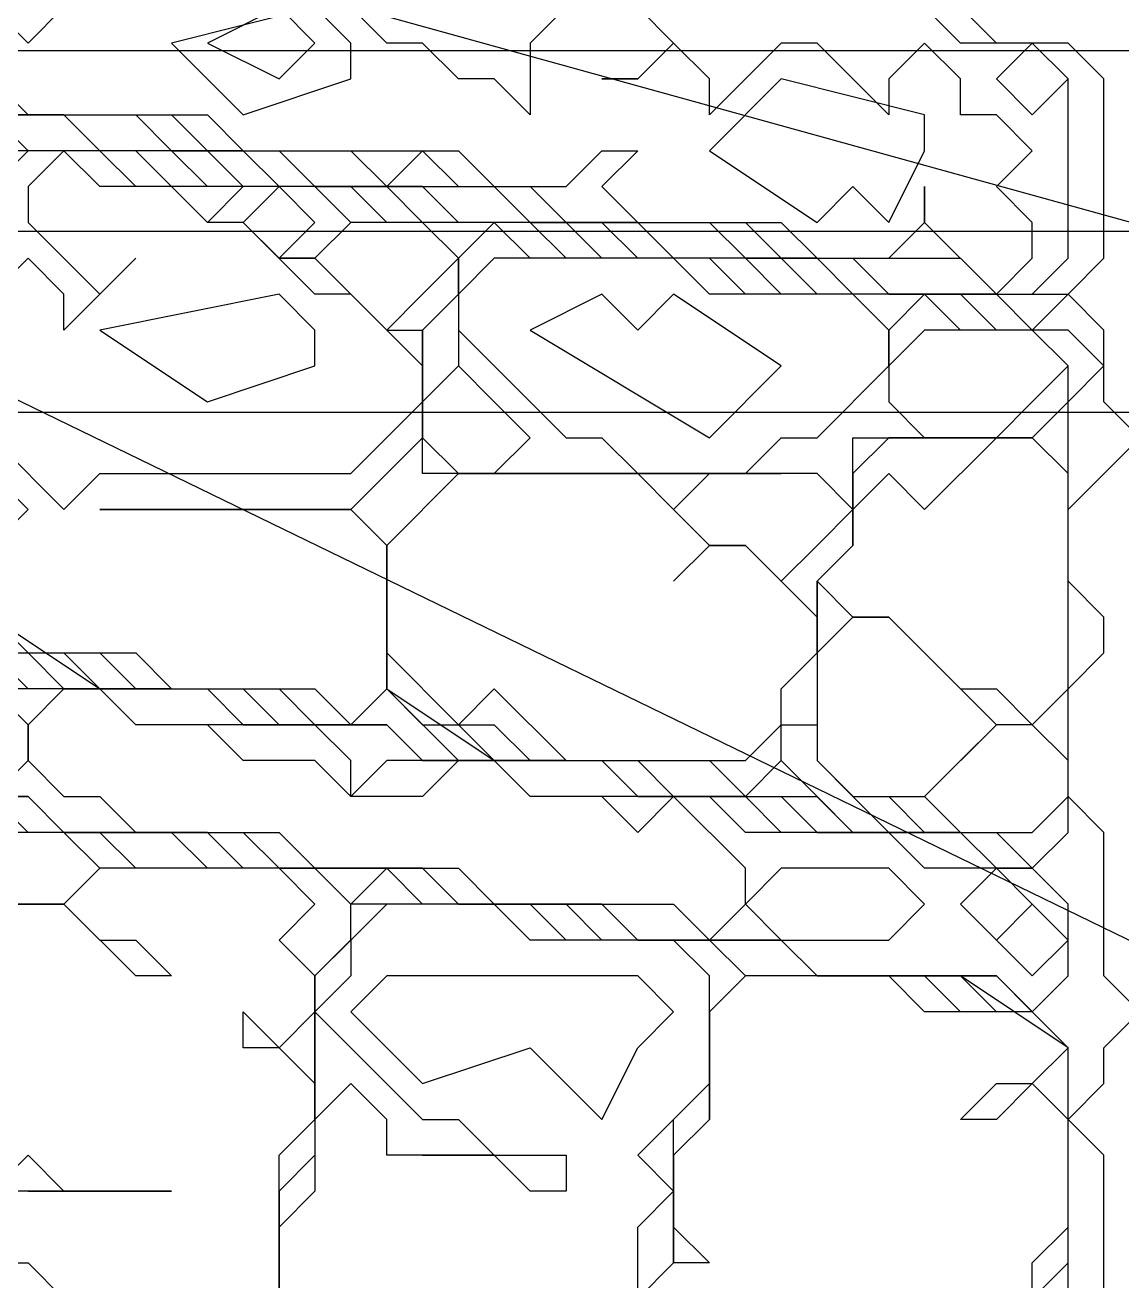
# Model space of a CAD drawing. Extents: x 46 to 224, y 52 to 151.
# Drawn here: x 145 to 163.21, y 117.59 to 138.42 of the extents above; entities that cross this region are included whole.
import ezdxf

# ---------------------------------------------------------------- set-up
doc = ezdxf.new("R2010")
doc.units = 0
doc.layers.add('OUTLINE', color=1, linetype='CONTINUOUS')

msp = doc.modelspace()

# ---------------------------------------------------------------- linework, layer by layer
for p, q in [((144.4579, 138.7183), (145.0532, 138.123)), ((145.0532, 138.123), (145.6484, 138.7183)), ((149.8151, 138.7183), (147.4341, 138.123)), ((149.8151, 138.7183), (147.4341, 138.123)), ((149.2198, 138.7183), (148.0294, 138.123)), ((149.8151, 138.123), (149.2198, 138.7183)), ((150.4103, 138.123), (149.8151, 138.7183)), ((150.4103, 138.123), (149.8151, 138.7183)), ((151.0056, 138.123), (150.4103, 138.7183)), ((151.0056, 138.123), (150.4103, 138.7183)), ((153.9818, 138.7183), (153.3865, 138.123)), ((153.9818, 138.7183), (153.3865, 138.123)), ((155.7675, 138.123), (155.1722, 138.7183)), ((155.7675, 138.123), (155.1722, 138.7183)), ((160.5294, 138.123), (159.9341, 138.7183)), ((161.1246, 138.123), (160.5294, 138.7183)), ((161.1246, 138.123), (160.5294, 138.7183)), ((147.4341, 138.123), (148.6246, 136.9326)), ((147.4341, 138.123), (148.6246, 136.9326)), ((148.0294, 138.123), (149.2198, 137.5278)), ((149.2198, 137.5278), (149.8151, 138.123)), ((150.4103, 137.5278), (150.4103, 138.123)), ((150.4103, 137.5278), (150.4103, 138.123)), ((151.6008, 138.123), (151.0056, 138.123)), ((151.6008, 138.123), (151.0056, 138.123)), ((152.196, 137.5278), (151.6008, 138.123)), ((152.196, 137.5278), (151.6008, 138.123)), ((153.3865, 138.123), (153.3865, 136.9326)), ((153.3865, 138.123), (153.3865, 136.9326)), ((155.7675, 138.123), (155.1722, 137.5278)), ((155.1722, 137.5278), (155.7675, 138.123)), ((155.7675, 138.123), (155.1722, 137.5278)), ((155.1722, 137.5278), (155.7675, 138.123)), ((156.3627, 137.5278), (155.7675, 138.123)), ((156.3627, 137.5278), (155.7675, 138.123)), ((157.5532, 138.123), (156.3627, 136.9326)), ((157.5532, 138.123), (156.3627, 136.9326)), ((158.1484, 138.123), (157.5532, 138.123)), ((158.1484, 138.123), (157.5532, 138.123)), ((159.3389, 136.9326), (158.1484, 138.123)), ((159.3389, 136.9326), (158.1484, 138.123)), ((159.9341, 138.123), (159.3389, 137.5278)), ((159.9341, 138.123), (159.3389, 137.5278)), ((160.5294, 137.5278), (159.9341, 138.123)), ((160.5294, 137.5278), (159.9341, 138.123)), ((161.7198, 138.123), (160.5294, 138.123)), ((162.3151, 138.123), (161.1246, 138.123)), ((162.3151, 138.123), (161.1246, 138.123)), ((161.7198, 138.123), (161.1246, 137.5278)), ((161.7198, 138.123), (161.1246, 137.5278)), ((162.3151, 137.5278), (161.7198, 138.123)), ((162.3151, 137.5278), (161.7198, 138.123)), ((162.3151, 137.5278), (161.7198, 138.123)), ((162.9103, 137.5278), (162.3151, 138.123)), ((162.9103, 137.5278), (162.3151, 138.123)), ((144.4579, 137.5278), (145.0532, 136.9326)), ((144.4579, 137.5278), (145.0532, 136.9326)), ((148.6246, 136.9326), (150.4103, 137.5278)), ((148.6246, 136.9326), (150.4103, 137.5278)), ((152.7913, 137.5278), (152.196, 137.5278)), ((152.7913, 137.5278), (152.196, 137.5278)), ((153.3865, 136.9326), (152.7913, 137.5278)), ((153.3865, 136.9326), (152.7913, 137.5278)), ((155.1722, 137.5278), (154.577, 137.5278)), ((154.577, 137.5278), (155.1722, 137.5278)), ((155.1722, 137.5278), (154.577, 137.5278)), ((154.577, 137.5278), (155.1722, 137.5278)), ((157.5532, 137.5278), (156.3627, 136.3373)), ((157.5532, 137.5278), (156.3627, 136.3373)), ((156.3627, 136.9326), (156.3627, 137.5278)), ((156.3627, 136.9326), (156.3627, 137.5278)), ((159.9341, 136.9326), (157.5532, 137.5278)), ((159.9341, 136.9326), (157.5532, 137.5278)), ((159.3389, 137.5278), (159.3389, 136.9326)), ((159.3389, 137.5278), (159.3389, 136.9326)), ((160.5294, 136.9326), (160.5294, 137.5278)), ((160.5294, 136.9326), (160.5294, 137.5278)), ((161.1246, 137.5278), (161.7198, 136.9326)), ((161.1246, 137.5278), (161.7198, 136.9326)), ((161.7198, 136.9326), (162.3151, 137.5278)), ((161.7198, 136.9326), (162.3151, 137.5278)), ((162.3151, 134.5516), (162.3151, 137.5278)), ((162.9103, 134.5516), (162.9103, 137.5278)), ((162.9103, 134.5516), (162.9103, 137.5278)), ((145.6484, 136.9326), (142.6722, 136.9326)), ((145.6484, 136.9326), (142.6722, 136.9326)), ((143.8627, 136.9326), (146.8389, 136.9326)), ((143.8627, 136.9326), (146.8389, 136.9326)), ((144.4579, 136.9326), (147.4341, 136.9326)), ((145.0532, 136.3373), (144.4579, 136.9326)), ((145.0532, 136.3373), (144.4579, 136.9326)), ((145.0532, 136.3373), (144.4579, 136.9326)), ((145.0532, 136.9326), (148.0294, 136.9326)), ((145.0532, 136.9326), (148.0294, 136.9326)), ((146.2437, 136.3373), (145.6484, 136.9326)), ((146.2437, 136.3373), (145.6484, 136.9326)), ((146.8389, 136.9326), (147.4341, 136.3373)), ((146.8389, 136.9326), (147.4341, 136.3373)), ((147.4341, 136.9326), (148.0294, 136.3373)), ((148.0294, 136.9326), (148.6246, 136.3373)), ((148.0294, 136.9326), (148.6246, 136.3373)), ((159.9341, 136.3373), (159.9341, 136.9326)), ((159.9341, 136.3373), (159.9341, 136.9326)), ((161.1246, 136.9326), (160.5294, 136.9326)), ((161.1246, 136.9326), (160.5294, 136.9326)), ((161.7198, 136.3373), (161.1246, 136.9326)), ((161.7198, 136.3373), (161.1246, 136.9326)), ((147.4341, 136.3373), (144.4579, 136.3373)), ((146.8389, 136.3373), (144.4579, 136.3373)), ((145.0532, 136.3373), (144.4579, 135.7421)), ((148.0294, 136.3373), (145.0532, 136.3373)), ((148.0294, 136.3373), (145.0532, 136.3373)), ((146.2437, 136.3373), (145.0532, 136.3373)), ((145.6484, 136.3373), (145.0532, 135.7421)), ((148.0294, 136.3373), (145.0532, 136.3373)), ((146.2437, 135.7421), (145.6484, 136.3373)), ((148.6246, 136.3373), (146.2437, 136.3373)), ((148.6246, 136.3373), (146.2437, 136.3373)), ((146.8389, 135.7421), (146.2437, 136.3373)), ((147.4341, 135.7421), (146.8389, 136.3373)), ((148.0294, 135.7421), (147.4341, 136.3373)), ((147.4341, 136.3373), (149.2198, 136.3373)), ((147.4341, 136.3373), (149.2198, 136.3373)), ((148.0294, 136.3373), (150.4103, 136.3373)), ((148.6246, 135.7421), (148.0294, 136.3373)), ((148.6246, 135.7421), (148.0294, 136.3373)), ((148.6246, 135.7421), (148.0294, 136.3373)), ((149.2198, 135.7421), (148.6246, 136.3373)), ((149.2198, 135.7421), (148.6246, 136.3373)), ((148.6246, 136.3373), (152.196, 136.3373)), ((148.6246, 136.3373), (152.196, 136.3373)), ((149.2198, 136.3373), (149.8151, 135.7421)), ((149.2198, 136.3373), (149.8151, 135.7421)), ((150.4103, 136.3373), (151.0056, 135.7421)), ((151.0056, 135.7421), (151.6008, 136.3373)), ((151.6008, 136.3373), (152.196, 135.7421)), ((152.196, 136.3373), (152.7913, 135.7421)), ((152.196, 136.3373), (152.7913, 135.7421)), ((153.9818, 135.7421), (154.577, 136.3373)), ((153.9818, 135.7421), (154.577, 136.3373)), ((154.577, 136.3373), (155.1722, 136.3373)), ((155.1722, 136.3373), (154.577, 135.7421)), ((154.577, 136.3373), (155.1722, 136.3373)), ((155.1722, 136.3373), (154.577, 135.7421)), ((156.3627, 136.3373), (158.1484, 135.1468)), ((156.3627, 136.3373), (158.1484, 135.1468)), ((159.3389, 135.1468), (159.9341, 136.3373)), ((159.3389, 135.1468), (159.9341, 136.3373)), ((161.1246, 135.7421), (161.7198, 136.3373)), ((161.1246, 135.7421), (161.7198, 136.3373)), ((145.0532, 135.7421), (145.0532, 135.1468)), ((146.8389, 135.7421), (146.2437, 135.7421)), ((147.4341, 135.7421), (146.8389, 135.7421)), ((147.4341, 135.7421), (146.8389, 135.7421)), ((150.4103, 135.7421), (147.4341, 135.7421)), ((148.0294, 135.1468), (147.4341, 135.7421)), ((148.0294, 135.1468), (147.4341, 135.7421)), ((150.4103, 135.7421), (148.0294, 135.7421)), ((148.6246, 135.7421), (148.0294, 135.1468)), ((151.6008, 135.7421), (148.6246, 135.7421)), ((151.0056, 135.7421), (148.6246, 135.7421)), ((149.8151, 135.7421), (148.6246, 135.7421)), ((149.2198, 135.7421), (148.6246, 135.1468)), ((151.0056, 135.7421), (148.6246, 135.7421)), ((151.6008, 135.7421), (149.2198, 135.7421)), ((151.6008, 135.7421), (149.2198, 135.7421)), ((149.8151, 135.1468), (149.2198, 135.7421)), ((149.8151, 135.7421), (152.7913, 135.7421)), ((149.8151, 135.7421), (152.7913, 135.7421)), ((150.4103, 135.1468), (149.8151, 135.7421)), ((151.0056, 135.1468), (150.4103, 135.7421)), ((151.0056, 135.1468), (150.4103, 135.7421)), ((151.6008, 135.1468), (151.0056, 135.7421)), ((151.6008, 135.1468), (151.0056, 135.7421)), ((152.196, 135.1468), (151.6008, 135.7421)), ((152.196, 135.1468), (151.6008, 135.7421)), ((152.196, 135.1468), (151.6008, 135.7421)), ((152.196, 135.7421), (153.3865, 135.7421)), ((152.7913, 135.7421), (153.3865, 135.1468)), ((152.7913, 135.7421), (153.3865, 135.1468)), ((152.7913, 135.7421), (153.9818, 135.7421)), ((152.7913, 135.7421), (153.9818, 135.7421)), ((153.3865, 135.7421), (153.9818, 135.1468)), ((154.577, 135.7421), (155.1722, 135.1468)), ((154.577, 135.7421), (155.1722, 135.1468)), ((158.1484, 135.1468), (158.7437, 135.7421)), ((158.1484, 135.1468), (158.7437, 135.7421)), ((158.7437, 135.7421), (159.3389, 135.1468)), ((158.7437, 135.7421), (159.3389, 135.1468)), ((159.9341, 135.1468), (159.9341, 135.7421)), ((159.9341, 135.7421), (159.9341, 135.1468)), ((159.9341, 135.1468), (159.9341, 135.7421)), ((159.9341, 135.7421), (159.9341, 135.1468)), ((161.7198, 135.1468), (161.1246, 135.7421)), ((161.7198, 135.1468), (161.1246, 135.7421)), ((145.0532, 135.1468), (146.2437, 133.9564)), ((148.6246, 135.1468), (148.0294, 135.1468)), ((149.8151, 133.9564), (148.6246, 135.1468)), ((148.6246, 135.1468), (149.2198, 134.5516)), ((149.2198, 134.5516), (149.8151, 135.1468)), ((149.8151, 134.5516), (150.4103, 135.1468)), ((150.4103, 135.1468), (149.8151, 134.5516)), ((150.4103, 135.1468), (149.8151, 134.5516)), ((151.6008, 135.1468), (150.4103, 135.1468)), ((151.6008, 135.1468), (150.4103, 135.1468)), ((153.9818, 135.1468), (151.0056, 135.1468)), ((151.6008, 135.1468), (151.0056, 135.1468)), ((153.9818, 135.1468), (151.6008, 135.1468)), ((152.196, 134.5516), (151.6008, 135.1468)), ((152.196, 134.5516), (151.6008, 135.1468)), ((152.196, 134.5516), (151.6008, 135.1468)), ((153.9818, 135.1468), (151.6008, 135.1468)), ((155.1722, 135.1468), (152.196, 135.1468)), ((155.1722, 135.1468), (152.196, 135.1468)), ((154.577, 135.1468), (152.196, 135.1468)), ((152.7913, 135.1468), (152.196, 134.5516)), ((152.7913, 135.1468), (152.196, 134.5516)), ((153.3865, 135.1468), (152.7913, 135.1468)), ((153.3865, 134.5516), (152.7913, 135.1468)), ((153.3865, 135.1468), (156.3627, 135.1468)), ((153.3865, 135.1468), (156.3627, 135.1468)), ((153.9818, 134.5516), (153.3865, 135.1468)), ((154.577, 134.5516), (153.9818, 135.1468)), ((153.9818, 135.1468), (156.9579, 135.1468)), ((154.577, 134.5516), (153.9818, 135.1468)), ((154.577, 134.5516), (153.9818, 135.1468)), ((155.1722, 134.5516), (154.577, 135.1468)), ((155.7675, 134.5516), (155.1722, 135.1468)), ((155.7675, 134.5516), (155.1722, 135.1468)), ((155.1722, 135.1468), (157.5532, 135.1468)), ((155.1722, 135.1468), (157.5532, 135.1468)), ((156.3627, 135.1468), (156.9579, 134.5516)), ((156.3627, 135.1468), (156.9579, 134.5516)), ((156.9579, 135.1468), (157.5532, 134.5516)), ((157.5532, 135.1468), (158.1484, 134.5516)), ((157.5532, 135.1468), (158.1484, 134.5516)), ((159.3389, 134.5516), (159.9341, 135.1468)), ((159.3389, 134.5516), (159.9341, 135.1468)), ((159.9341, 135.1468), (161.1246, 133.9564)), ((159.9341, 135.1468), (161.1246, 133.9564)), ((161.7198, 134.5516), (161.7198, 135.1468)), ((161.7198, 134.5516), (161.7198, 135.1468)), ((145.0532, 134.5516), (144.4579, 133.9564)), ((145.6484, 133.9564), (145.0532, 134.5516)), ((146.8389, 134.5516), (145.6484, 133.3611)), ((146.2437, 133.9564), (146.8389, 134.5516)), ((149.8151, 134.5516), (149.2198, 134.5516)), ((149.2198, 134.5516), (149.8151, 134.5516)), ((151.6008, 132.7659), (149.8151, 134.5516)), ((149.8151, 134.5516), (151.0056, 133.3611)), ((149.8151, 134.5516), (151.0056, 133.3611)), ((151.6008, 133.9564), (152.196, 134.5516)), ((152.196, 133.9564), (152.196, 134.5516)), ((152.196, 134.5516), (152.196, 132.7659)), ((152.7913, 134.5516), (152.196, 133.9564)), ((155.7675, 134.5516), (152.7913, 134.5516)), ((153.9818, 134.5516), (153.3865, 134.5516)), ((156.9579, 134.5516), (153.9818, 134.5516)), ((156.3627, 134.5516), (153.9818, 134.5516)), ((156.9579, 134.5516), (154.577, 134.5516)), ((157.5532, 134.5516), (154.577, 134.5516)), ((157.5532, 134.5516), (154.577, 134.5516)), ((157.5532, 134.5516), (155.1722, 134.5516)), ((158.1484, 134.5516), (155.7675, 134.5516)), ((158.1484, 134.5516), (155.7675, 134.5516)), ((156.3627, 133.9564), (155.7675, 134.5516)), ((156.9579, 133.9564), (156.3627, 134.5516)), ((157.5532, 133.9564), (156.9579, 134.5516)), ((156.9579, 134.5516), (158.7437, 134.5516)), ((156.9579, 134.5516), (158.7437, 134.5516)), ((157.5532, 133.9564), (156.9579, 134.5516)), ((157.5532, 134.5516), (160.5294, 134.5516)), ((158.1484, 133.9564), (157.5532, 134.5516)), ((158.1484, 133.9564), (157.5532, 134.5516)), ((158.1484, 133.9564), (157.5532, 134.5516)), ((158.7437, 133.9564), (158.1484, 134.5516)), ((158.7437, 133.9564), (158.1484, 134.5516)), ((158.1484, 134.5516), (159.3389, 134.5516)), ((158.1484, 134.5516), (159.3389, 134.5516)), ((158.7437, 134.5516), (159.3389, 133.9564)), ((158.7437, 134.5516), (159.3389, 133.9564)), ((160.5294, 134.5516), (161.1246, 133.9564)), ((161.1246, 133.9564), (161.7198, 134.5516)), ((161.1246, 133.9564), (161.7198, 134.5516)), ((161.7198, 133.9564), (162.3151, 134.5516)), ((162.3151, 133.9564), (162.9103, 134.5516)), ((162.3151, 133.9564), (162.9103, 134.5516)), ((145.6484, 133.3611), (145.6484, 133.9564)), ((149.2198, 133.9564), (146.2437, 133.3611)), ((149.2198, 133.9564), (146.2437, 133.3611)), ((149.8151, 133.3611), (149.2198, 133.9564)), ((149.8151, 133.3611), (149.2198, 133.9564)), ((150.4103, 133.9564), (149.8151, 133.9564)), ((151.6008, 132.7659), (150.4103, 133.9564)), ((151.0056, 133.3611), (151.6008, 133.9564)), ((151.6008, 133.3611), (152.196, 133.9564)), ((152.196, 133.9564), (152.196, 133.3611)), ((154.577, 133.9564), (153.3865, 133.3611)), ((154.577, 133.9564), (153.3865, 133.3611)), ((155.1722, 133.3611), (154.577, 133.9564)), ((155.1722, 133.3611), (154.577, 133.9564)), ((155.7675, 133.9564), (155.1722, 133.3611)), ((155.7675, 133.9564), (155.1722, 133.3611)), ((157.5532, 132.7659), (155.7675, 133.9564)), ((157.5532, 132.7659), (155.7675, 133.9564)), ((156.9579, 133.9564), (156.3627, 133.9564)), ((158.7437, 133.9564), (156.9579, 133.9564)), ((158.7437, 133.9564), (156.9579, 133.9564)), ((158.7437, 133.9564), (157.5532, 133.9564)), ((158.7437, 133.9564), (157.5532, 133.9564)), ((160.5294, 133.9564), (158.1484, 133.9564)), ((160.5294, 133.9564), (158.1484, 133.9564)), ((160.5294, 133.9564), (158.1484, 133.9564)), ((159.3389, 133.3611), (158.7437, 133.9564)), ((161.1246, 133.9564), (158.7437, 133.9564)), ((161.1246, 133.9564), (158.7437, 133.9564)), ((159.3389, 133.3611), (158.7437, 133.9564)), ((159.3389, 133.3611), (158.7437, 133.9564)), ((159.3389, 133.3611), (158.7437, 133.9564)), ((159.9341, 133.9564), (159.3389, 133.3611)), ((159.3389, 133.9564), (162.3151, 133.9564)), ((159.3389, 133.9564), (162.3151, 133.9564)), ((159.9341, 133.9564), (159.3389, 133.3611)), ((160.5294, 133.9564), (159.9341, 133.9564)), ((160.5294, 133.3611), (159.9341, 133.9564)), ((161.1246, 133.3611), (160.5294, 133.9564)), ((161.1246, 133.3611), (160.5294, 133.9564)), ((161.1246, 133.3611), (160.5294, 133.9564)), ((161.1246, 133.3611), (160.5294, 133.9564)), ((161.7198, 133.3611), (161.1246, 133.9564)), ((161.7198, 133.3611), (161.1246, 133.9564)), ((161.1246, 133.9564), (161.7198, 133.9564)), ((162.3151, 133.9564), (161.7198, 133.3611)), ((162.3151, 133.9564), (161.7198, 133.3611)), ((162.9103, 133.3611), (162.3151, 133.9564)), ((162.9103, 133.3611), (162.3151, 133.9564)), ((146.2437, 133.3611), (148.0294, 132.1707)), ((146.2437, 133.3611), (148.0294, 132.1707)), ((149.8151, 132.7659), (149.8151, 133.3611)), ((149.8151, 132.7659), (149.8151, 133.3611)), ((151.0056, 133.3611), (151.6008, 133.3611)), ((151.6008, 133.3611), (151.6008, 131.5754)), ((151.6008, 132.7659), (151.6008, 133.3611)), ((152.196, 133.3611), (153.9818, 131.5754)), ((153.3865, 133.3611), (156.3627, 131.5754)), ((153.3865, 133.3611), (156.3627, 131.5754)), ((159.3389, 133.3611), (159.3389, 132.7659)), ((159.3389, 132.7659), (159.3389, 133.3611)), ((159.9341, 133.3611), (159.3389, 132.7659)), ((159.3389, 132.7659), (159.3389, 133.3611)), ((159.3389, 132.7659), (159.3389, 133.3611)), ((159.9341, 133.3611), (159.3389, 132.7659)), ((161.7198, 133.3611), (159.9341, 133.3611)), ((161.7198, 133.3611), (159.9341, 133.3611)), ((162.3151, 133.3611), (160.5294, 133.3611)), ((162.3151, 133.3611), (161.1246, 133.3611)), ((162.3151, 133.3611), (161.1246, 133.3611)), ((162.3151, 133.3611), (161.1246, 133.3611)), ((162.3151, 133.3611), (161.1246, 133.3611)), ((162.3151, 132.7659), (161.7198, 133.3611)), ((162.3151, 132.7659), (161.7198, 133.3611)), ((162.9103, 132.7659), (162.3151, 133.3611)), ((162.9103, 132.7659), (162.3151, 133.3611)), ((162.9103, 132.7659), (162.3151, 133.3611)), ((162.9103, 132.7659), (162.3151, 133.3611)), ((162.9103, 132.7659), (162.3151, 133.3611)), ((162.9103, 132.1707), (162.9103, 133.3611)), ((162.9103, 132.1707), (162.9103, 133.3611)), ((148.0294, 132.1707), (149.8151, 132.7659)), ((148.0294, 132.1707), (149.8151, 132.7659)), ((151.6008, 130.9802), (151.6008, 132.7659)), ((151.6008, 131.5754), (151.6008, 132.7659)), ((152.196, 132.7659), (151.6008, 132.1707)), ((151.6008, 132.1707), (151.6008, 132.7659)), ((152.196, 132.7659), (151.6008, 132.1707)), ((152.196, 132.7659), (152.7913, 132.1707)), ((152.7913, 132.1707), (152.196, 132.7659)), ((152.7913, 132.1707), (152.196, 132.7659)), ((156.3627, 131.5754), (157.5532, 132.7659)), ((156.3627, 131.5754), (157.5532, 132.7659)), ((158.1484, 131.5754), (159.3389, 132.7659)), ((159.3389, 132.7659), (159.3389, 132.1707)), ((161.7198, 132.1707), (162.3151, 132.7659)), ((162.3151, 132.1707), (162.9103, 132.7659)), ((162.3151, 132.1707), (162.9103, 132.7659)), ((162.3151, 132.1707), (162.9103, 132.7659)), ((162.3151, 132.1707), (162.9103, 132.7659)), ((162.3151, 132.1707), (162.3151, 132.7659)), ((162.3151, 132.1707), (162.9103, 132.7659)), ((150.4103, 130.9802), (151.6008, 132.1707)), ((151.6008, 132.1707), (151.6008, 131.5754)), ((151.6008, 132.1707), (151.6008, 131.5754)), ((153.3865, 131.5754), (152.7913, 132.1707)), ((159.3389, 132.1707), (159.9341, 131.5754)), ((161.1246, 131.5754), (161.7198, 132.1707)), ((161.7198, 131.5754), (162.3151, 132.1707)), ((162.3151, 125.623), (162.3151, 132.1707)), ((162.3151, 125.0278), (162.3151, 132.1707)), ((162.3151, 125.0278), (162.3151, 132.1707)), ((162.3151, 125.623), (162.3151, 132.1707)), ((162.3151, 125.0278), (162.3151, 132.1707)), ((163.5056, 131.5754), (162.9103, 132.1707)), ((163.5056, 131.5754), (162.9103, 132.1707)), ((144.4579, 131.5754), (145.6484, 130.3849)), ((150.4103, 130.3849), (151.6008, 131.5754)), ((151.6008, 131.5754), (152.196, 130.9802)), ((151.6008, 131.5754), (152.196, 130.9802)), ((151.6008, 131.5754), (152.196, 130.9802)), ((152.7913, 130.9802), (153.3865, 131.5754)), ((153.9818, 131.5754), (154.577, 131.5754)), ((154.577, 131.5754), (155.1722, 130.9802)), ((156.9579, 130.9802), (157.5532, 131.5754)), ((157.5532, 131.5754), (158.1484, 131.5754)), ((158.7437, 131.5754), (159.3389, 131.5754)), ((159.3389, 131.5754), (158.7437, 130.9802)), ((158.7437, 130.9802), (158.7437, 131.5754)), ((158.7437, 129.7897), (158.7437, 131.5754)), ((158.7437, 131.5754), (161.7198, 131.5754)), ((159.3389, 131.5754), (158.7437, 130.9802)), ((161.7198, 131.5754), (159.3389, 131.5754)), ((159.9341, 131.5754), (161.1246, 131.5754)), ((161.1246, 131.5754), (159.9341, 130.3849)), ((161.7198, 131.5754), (161.1246, 131.5754)), ((162.3151, 130.9802), (161.7198, 131.5754)), ((162.3151, 130.9802), (161.7198, 131.5754)), ((162.3151, 130.3849), (163.5056, 131.5754)), ((162.3151, 130.3849), (163.5056, 131.5754)), ((144.4579, 130.9802), (145.0532, 130.3849)), ((145.6484, 130.3849), (146.2437, 130.9802)), ((146.2437, 130.9802), (150.4103, 130.9802)), ((152.196, 130.9802), (151.0056, 129.7897)), ((152.196, 130.9802), (151.0056, 129.7897)), ((152.7913, 130.9802), (151.6008, 130.9802)), ((152.196, 130.9802), (152.7913, 130.9802)), ((152.196, 130.9802), (157.5532, 130.9802)), ((157.5532, 130.9802), (152.196, 130.9802)), ((152.196, 130.9802), (152.7913, 130.9802)), ((155.1722, 130.9802), (152.196, 130.9802)), ((154.577, 130.9802), (155.7675, 130.9802)), ((155.1722, 130.9802), (154.577, 130.9802)), ((155.7675, 130.9802), (155.1722, 130.9802)), ((155.1722, 130.9802), (156.9579, 130.9802)), ((155.7675, 130.3849), (155.1722, 130.9802)), ((156.3627, 130.9802), (155.7675, 130.3849)), ((158.1484, 130.9802), (156.3627, 130.9802)), ((158.7437, 130.3849), (158.1484, 130.9802)), ((158.7437, 130.9802), (158.7437, 130.3849)), ((158.7437, 130.3849), (158.7437, 130.9802)), ((158.7437, 130.9802), (158.7437, 129.7897)), ((159.3389, 130.9802), (158.7437, 130.3849)), ((159.9341, 130.3849), (159.3389, 130.9802)), ((162.3151, 130.3849), (162.3151, 130.9802)), ((162.3151, 130.3849), (162.3151, 130.9802)), ((145.0532, 130.3849), (144.4579, 129.7897)), ((150.4103, 130.3849), (146.2437, 130.3849)), ((146.2437, 130.3849), (150.4103, 130.3849)), ((151.0056, 129.7897), (150.4103, 130.3849)), ((156.3627, 129.7897), (155.7675, 130.3849)), ((155.7675, 130.3849), (156.3627, 129.7897)), ((158.1484, 129.7897), (158.7437, 130.3849)), ((158.7437, 130.3849), (158.7437, 129.7897)), ((162.3151, 129.1945), (162.3151, 130.3849)), ((162.3151, 129.1945), (162.3151, 130.3849)), ((162.3151, 127.4088), (162.3151, 130.3849)), ((162.3151, 127.4088), (162.3151, 130.3849)), ((151.0056, 127.4088), (151.0056, 129.7897)), ((151.0056, 129.7897), (151.0056, 127.4088)), ((151.0056, 129.7897), (151.0056, 128.004)), ((156.3627, 129.7897), (155.7675, 129.1945)), ((155.7675, 129.1945), (156.3627, 129.7897)), ((156.9579, 129.7897), (156.3627, 129.7897)), ((156.3627, 129.7897), (156.9579, 129.7897)), ((158.1484, 128.5992), (156.9579, 129.7897)), ((156.9579, 129.7897), (157.5532, 129.1945)), ((157.5532, 129.1945), (158.1484, 129.7897)), ((158.1484, 129.1945), (158.7437, 129.7897)), ((158.7437, 129.7897), (158.1484, 129.1945)), ((158.7437, 129.7897), (158.1484, 129.1945)), ((151.0056, 127.4088), (151.0056, 129.1945)), ((151.0056, 129.1945), (151.0056, 127.4088)), ((158.1484, 129.1945), (158.1484, 128.004)), ((158.1484, 128.5992), (158.1484, 129.1945)), ((158.1484, 129.1945), (158.1484, 128.004)), ((158.1484, 128.5992), (158.1484, 129.1945)), ((158.1484, 128.004), (158.1484, 129.1945)), ((158.1484, 129.1945), (158.1484, 126.2183)), ((158.1484, 129.1945), (158.7437, 128.5992)), ((162.9103, 128.5992), (162.3151, 129.1945)), ((162.9103, 128.5992), (162.3151, 129.1945)), ((144.4579, 128.5992), (146.2437, 127.4088)), ((144.4579, 128.5992), (145.0532, 128.004)), ((144.4579, 128.5992), (145.0532, 128.004)), ((151.0056, 127.4088), (151.0056, 128.5992)), ((151.0056, 128.5992), (151.0056, 127.4088)), ((158.1484, 128.004), (158.1484, 128.5992)), ((158.1484, 128.004), (158.1484, 128.5992)), ((158.1484, 128.004), (158.1484, 128.5992)), ((158.7437, 128.5992), (158.1484, 128.004)), ((158.7437, 128.5992), (159.3389, 128.5992)), ((159.3389, 128.5992), (158.7437, 128.5992)), ((159.3389, 128.5992), (160.5294, 127.4088)), ((161.1246, 126.8135), (159.3389, 128.5992)), ((162.9103, 128.004), (162.9103, 128.5992)), ((162.9103, 128.004), (162.9103, 128.5992)), ((142.077, 128.004), (145.0532, 128.004)), ((142.077, 128.004), (145.0532, 128.004)), ((142.6722, 128.004), (145.6484, 128.004)), ((142.6722, 128.004), (145.6484, 128.004)), ((145.0532, 127.4088), (144.4579, 128.004)), ((145.0532, 128.004), (145.6484, 127.4088)), ((145.0532, 128.004), (145.6484, 127.4088)), ((145.0532, 128.004), (146.2437, 128.004)), ((145.0532, 128.004), (146.8389, 128.004)), ((145.6484, 128.004), (146.2437, 127.4088)), ((145.6484, 128.004), (146.2437, 127.4088)), ((146.2437, 128.004), (146.8389, 127.4088)), ((146.8389, 128.004), (147.4341, 127.4088)), ((151.0056, 127.4088), (151.0056, 128.004)), ((151.0056, 128.004), (151.0056, 127.4088)), ((151.0056, 127.4088), (151.0056, 128.004)), ((151.0056, 128.004), (151.0056, 127.4088)), ((151.0056, 128.004), (152.196, 126.8135)), ((151.0056, 127.4088), (151.0056, 128.004)), ((151.0056, 128.004), (151.0056, 127.4088)), ((157.5532, 127.4088), (158.1484, 128.004)), ((157.5532, 127.4088), (158.1484, 128.004)), ((158.1484, 128.004), (158.1484, 126.2183)), ((162.3151, 127.4088), (162.9103, 128.004)), ((162.3151, 127.4088), (162.9103, 128.004)), ((146.2437, 127.4088), (144.4579, 127.4088)), ((145.0532, 126.8135), (144.4579, 127.4088)), ((145.0532, 126.8135), (144.4579, 127.4088)), ((147.4341, 127.4088), (145.0532, 127.4088)), ((145.6484, 127.4088), (145.0532, 126.8135)), ((145.6484, 127.4088), (145.0532, 126.8135)), ((145.6484, 127.4088), (147.4341, 127.4088)), ((145.6484, 127.4088), (148.0294, 127.4088)), ((146.2437, 127.4088), (145.6484, 127.4088)), ((146.2437, 127.4088), (145.6484, 127.4088)), ((146.2437, 127.4088), (148.6246, 127.4088)), ((146.8389, 126.8135), (146.2437, 127.4088)), ((146.2437, 127.4088), (148.6246, 127.4088)), ((146.8389, 126.8135), (146.2437, 127.4088)), ((146.2437, 127.4088), (148.6246, 127.4088)), ((146.8389, 126.8135), (146.2437, 127.4088)), ((146.8389, 127.4088), (149.2198, 127.4088)), ((147.4341, 127.4088), (149.8151, 127.4088)), ((148.0294, 127.4088), (148.6246, 126.8135)), ((148.6246, 127.4088), (149.2198, 126.8135)), ((148.6246, 127.4088), (149.2198, 126.8135)), ((148.6246, 127.4088), (149.2198, 126.8135)), ((149.2198, 127.4088), (149.8151, 126.8135)), ((149.8151, 127.4088), (150.4103, 126.8135)), ((150.4103, 126.8135), (151.0056, 127.4088)), ((150.4103, 126.8135), (151.0056, 127.4088)), ((150.4103, 126.8135), (151.0056, 127.4088)), ((150.4103, 126.8135), (151.0056, 127.4088)), ((150.4103, 126.8135), (151.0056, 127.4088)), ((150.4103, 126.8135), (151.0056, 127.4088)), ((151.0056, 127.4088), (152.7913, 126.2183)), ((151.0056, 127.4088), (152.196, 126.2183)), ((151.0056, 127.4088), (152.196, 126.2183)), ((151.0056, 127.4088), (151.6008, 126.8135)), ((151.0056, 127.4088), (151.6008, 126.8135)), ((151.0056, 127.4088), (152.196, 126.2183)), ((152.196, 126.8135), (152.7913, 127.4088)), ((152.7913, 127.4088), (153.9818, 126.2183)), ((157.5532, 126.2183), (157.5532, 127.4088)), ((157.5532, 126.8135), (157.5532, 127.4088)), ((160.5294, 127.4088), (161.1246, 127.4088)), ((161.1246, 127.4088), (161.7198, 126.8135)), ((161.7198, 126.8135), (162.3151, 127.4088)), ((161.7198, 126.8135), (162.3151, 127.4088)), ((162.3151, 125.623), (162.3151, 127.4088)), ((162.3151, 125.623), (162.3151, 127.4088)), ((145.0532, 126.2183), (145.0532, 126.8135)), ((145.0532, 126.8135), (145.0532, 126.2183)), ((145.0532, 126.2183), (145.0532, 126.8135)), ((145.0532, 126.8135), (145.0532, 126.2183)), ((149.8151, 126.8135), (146.8389, 126.8135)), ((147.4341, 126.8135), (146.8389, 126.8135)), ((147.4341, 126.8135), (146.8389, 126.8135)), ((148.0294, 126.8135), (147.4341, 126.8135)), ((148.0294, 126.8135), (147.4341, 126.8135)), ((148.6246, 126.2183), (148.0294, 126.8135)), ((148.6246, 126.2183), (148.0294, 126.8135)), ((148.6246, 126.8135), (151.0056, 126.8135)), ((149.2198, 126.8135), (148.6246, 126.8135)), ((148.6246, 126.8135), (150.4103, 126.8135)), ((149.2198, 126.8135), (150.4103, 126.8135)), ((151.0056, 126.8135), (149.2198, 126.8135)), ((149.2198, 126.8135), (150.4103, 126.8135)), ((149.2198, 126.8135), (150.4103, 126.8135)), ((150.4103, 126.2183), (149.8151, 126.8135)), ((149.8151, 126.8135), (150.4103, 126.8135)), ((151.0056, 126.8135), (151.6008, 126.2183)), ((151.6008, 126.2183), (151.0056, 126.8135)), ((151.6008, 126.8135), (152.196, 126.8135)), ((151.6008, 126.8135), (152.7913, 126.8135)), ((152.196, 126.8135), (152.7913, 126.2183)), ((152.7913, 126.8135), (153.3865, 126.2183)), ((156.9579, 126.2183), (157.5532, 126.8135)), ((157.5532, 126.2183), (157.5532, 126.8135)), ((157.5532, 126.8135), (158.1484, 126.8135)), ((158.1484, 126.8135), (158.1484, 126.2183)), ((161.1246, 126.8135), (159.9341, 125.623)), ((160.5294, 126.2183), (161.1246, 126.8135)), ((161.7198, 126.8135), (161.1246, 126.8135)), ((162.3151, 126.2183), (161.7198, 126.8135)), ((162.3151, 126.2183), (161.7198, 126.8135)), ((144.4579, 125.623), (145.0532, 126.2183)), ((144.4579, 125.623), (145.0532, 126.2183)), ((145.0532, 126.2183), (145.6484, 125.623)), ((145.0532, 126.2183), (145.6484, 125.623)), ((149.8151, 126.2183), (148.6246, 126.2183)), ((149.8151, 126.2183), (148.6246, 126.2183)), ((150.4103, 125.623), (149.8151, 126.2183)), ((150.4103, 125.623), (149.8151, 126.2183)), ((151.0056, 126.2183), (150.4103, 125.623)), ((150.4103, 125.623), (150.4103, 126.2183)), ((152.7913, 126.2183), (151.0056, 126.2183)), ((151.6008, 126.2183), (153.9818, 126.2183)), ((153.9818, 126.2183), (151.6008, 126.2183)), ((152.196, 126.2183), (151.6008, 125.623)), ((152.196, 126.2183), (151.6008, 125.623)), ((152.196, 126.2183), (154.577, 126.2183)), ((152.196, 126.2183), (154.577, 126.2183)), ((152.7913, 126.2183), (152.196, 126.2183)), ((152.196, 126.2183), (154.577, 126.2183)), ((152.7913, 126.2183), (152.196, 126.2183)), ((152.7913, 126.2183), (155.1722, 126.2183)), ((153.3865, 125.623), (152.7913, 126.2183)), ((153.3865, 125.623), (152.7913, 126.2183)), ((152.7913, 126.2183), (155.1722, 126.2183)), ((153.3865, 125.623), (152.7913, 126.2183)), ((153.3865, 126.2183), (156.3627, 126.2183)), ((153.9818, 126.2183), (156.9579, 126.2183)), ((154.577, 126.2183), (155.1722, 125.623)), ((154.577, 126.2183), (155.1722, 125.623)), ((154.577, 126.2183), (155.1722, 125.623)), ((155.1722, 126.2183), (155.7675, 125.623)), ((155.1722, 126.2183), (155.7675, 125.623)), ((156.3627, 126.2183), (156.9579, 125.623)), ((156.9579, 125.623), (157.5532, 126.2183)), ((156.9579, 125.623), (157.5532, 126.2183)), ((156.9579, 125.623), (157.5532, 126.2183)), ((157.5532, 126.2183), (158.7437, 125.0278)), ((158.1484, 126.2183), (159.3389, 125.0278)), ((158.1484, 126.2183), (158.7437, 125.623)), ((158.1484, 126.2183), (158.7437, 125.623)), ((159.9341, 125.623), (160.5294, 126.2183)), ((162.3151, 125.623), (162.3151, 126.2183)), ((162.3151, 125.623), (162.3151, 126.2183)), ((145.0532, 125.623), (142.077, 125.623)), ((145.0532, 125.623), (142.077, 125.623)), ((145.0532, 125.623), (142.077, 125.623)), ((142.6722, 125.623), (145.0532, 125.623)), ((145.0532, 125.0278), (144.4579, 125.623)), ((145.0532, 125.0278), (144.4579, 125.623)), ((145.0532, 125.623), (145.6484, 125.0278)), ((145.6484, 125.0278), (145.0532, 125.623)), ((145.6484, 125.0278), (145.0532, 125.623)), ((145.6484, 125.0278), (145.0532, 125.623)), ((145.6484, 125.623), (146.2437, 125.623)), ((145.6484, 125.623), (146.2437, 125.623)), ((146.2437, 125.623), (146.8389, 125.0278)), ((146.2437, 125.623), (146.8389, 125.0278)), ((151.6008, 125.623), (150.4103, 125.623)), ((151.6008, 125.623), (150.4103, 125.623)), ((156.3627, 125.623), (153.3865, 125.623)), ((154.577, 125.623), (153.3865, 125.623)), ((154.577, 125.623), (153.3865, 125.623)), ((155.1722, 125.0278), (154.577, 125.623)), ((155.1722, 125.0278), (154.577, 125.623)), ((155.1722, 125.623), (157.5532, 125.623)), ((155.7675, 125.623), (155.1722, 125.623)), ((155.1722, 125.623), (158.1484, 125.623)), ((155.1722, 125.623), (158.1484, 125.623)), ((155.7675, 125.623), (155.1722, 125.0278)), ((155.1722, 125.623), (158.1484, 125.623)), ((155.7675, 125.623), (155.1722, 125.0278)), ((155.7675, 125.623), (156.9579, 125.623)), ((156.9579, 125.623), (155.7675, 125.623)), ((156.9579, 124.4326), (155.7675, 125.623)), ((155.7675, 125.623), (156.9579, 125.623)), ((156.9579, 124.4326), (155.7675, 125.623)), ((156.9579, 125.0278), (156.3627, 125.623)), ((157.5532, 125.0278), (156.9579, 125.623)), ((157.5532, 125.623), (158.1484, 125.0278)), ((158.1484, 125.623), (158.7437, 125.0278)), ((158.1484, 125.623), (158.7437, 125.0278)), ((158.1484, 125.623), (158.7437, 125.0278)), ((158.7437, 125.623), (159.3389, 125.623)), ((158.7437, 125.623), (159.9341, 125.623)), ((159.3389, 125.623), (159.9341, 125.0278)), ((159.9341, 125.623), (160.5294, 125.0278)), ((161.7198, 125.0278), (162.3151, 125.623)), ((161.7198, 125.0278), (162.3151, 125.623)), ((161.7198, 125.0278), (162.3151, 125.623)), ((161.7198, 125.0278), (162.3151, 125.623)), ((162.9103, 125.0278), (162.3151, 125.623)), ((162.9103, 125.0278), (162.3151, 125.623)), ((146.2437, 125.0278), (144.4579, 125.0278)), ((145.6484, 125.0278), (144.4579, 125.0278)), ((147.4341, 125.0278), (145.0532, 125.0278)), ((147.4341, 125.0278), (145.0532, 125.0278)), ((145.6484, 125.0278), (148.6246, 125.0278)), ((148.0294, 125.0278), (145.6484, 125.0278)), ((148.0294, 125.0278), (145.6484, 125.0278)), ((146.2437, 124.4326), (145.6484, 125.0278)), ((148.0294, 125.0278), (145.6484, 125.0278)), ((146.2437, 125.0278), (148.0294, 125.0278)), ((146.8389, 125.0278), (146.2437, 125.0278)), ((146.8389, 124.4326), (146.2437, 125.0278)), ((148.0294, 125.0278), (146.8389, 125.0278)), ((146.8389, 125.0278), (149.2198, 125.0278)), ((146.8389, 125.0278), (149.2198, 125.0278)), ((148.0294, 124.4326), (147.4341, 125.0278)), ((148.0294, 124.4326), (147.4341, 125.0278)), ((148.6246, 124.4326), (148.0294, 125.0278)), ((148.6246, 124.4326), (148.0294, 125.0278)), ((148.6246, 124.4326), (148.0294, 125.0278)), ((148.6246, 125.0278), (149.2198, 124.4326)), ((149.2198, 125.0278), (149.8151, 124.4326)), ((149.2198, 125.0278), (149.8151, 124.4326)), ((159.3389, 125.0278), (156.9579, 125.0278)), ((160.5294, 125.0278), (157.5532, 125.0278)), ((158.1484, 125.0278), (160.5294, 125.0278)), ((158.7437, 125.0278), (161.7198, 125.0278)), ((158.7437, 125.0278), (161.1246, 125.0278)), ((158.7437, 125.0278), (161.1246, 125.0278)), ((158.7437, 125.0278), (161.1246, 125.0278)), ((159.9341, 124.4326), (159.3389, 125.0278)), ((159.3389, 125.0278), (161.7198, 125.0278)), ((159.9341, 125.0278), (161.7198, 125.0278)), ((160.5294, 125.0278), (161.1246, 124.4326)), ((161.1246, 124.4326), (160.5294, 125.0278)), ((160.5294, 125.0278), (161.7198, 125.0278)), ((161.1246, 125.0278), (161.7198, 124.4326)), ((161.1246, 125.0278), (161.7198, 124.4326)), ((161.1246, 125.0278), (161.7198, 124.4326)), ((161.7198, 124.4326), (162.3151, 125.0278)), ((161.7198, 124.4326), (162.3151, 125.0278)), ((161.7198, 124.4326), (162.3151, 125.0278)), ((162.9103, 122.6468), (162.9103, 125.0278)), ((162.9103, 122.6468), (162.9103, 125.0278)), ((145.6484, 123.8373), (146.2437, 124.4326)), ((146.2437, 124.4326), (145.6484, 123.8373)), ((149.2198, 124.4326), (146.2437, 124.4326)), ((149.8151, 124.4326), (146.8389, 124.4326)), ((149.8151, 124.4326), (148.0294, 124.4326)), ((149.8151, 124.4326), (148.0294, 124.4326)), ((151.6008, 124.4326), (148.6246, 124.4326)), ((151.0056, 124.4326), (148.6246, 124.4326)), ((151.0056, 124.4326), (148.6246, 124.4326)), ((149.2198, 124.4326), (151.0056, 124.4326)), ((149.8151, 124.4326), (149.2198, 124.4326)), ((149.2198, 124.4326), (151.6008, 124.4326)), ((149.8151, 123.8373), (149.2198, 124.4326)), ((150.4103, 123.8373), (149.8151, 124.4326)), ((151.0056, 124.4326), (149.8151, 124.4326)), ((149.8151, 124.4326), (152.196, 124.4326)), ((150.4103, 123.8373), (149.8151, 124.4326)), ((150.4103, 123.8373), (149.8151, 124.4326)), ((149.8151, 124.4326), (152.196, 124.4326)), ((151.0056, 124.4326), (150.4103, 123.8373)), ((151.6008, 123.8373), (151.0056, 124.4326)), ((151.6008, 123.8373), (151.0056, 124.4326)), ((151.6008, 123.8373), (151.0056, 124.4326)), ((151.6008, 124.4326), (152.196, 123.8373)), ((152.196, 123.8373), (151.6008, 124.4326)), ((152.196, 124.4326), (152.7913, 123.8373)), ((152.196, 124.4326), (152.7913, 123.8373)), ((156.9579, 123.8373), (156.9579, 124.4326)), ((157.5532, 124.4326), (156.9579, 123.8373)), ((156.9579, 123.8373), (156.9579, 124.4326)), ((157.5532, 124.4326), (156.9579, 123.8373)), ((159.3389, 124.4326), (157.5532, 124.4326)), ((159.3389, 124.4326), (157.5532, 124.4326)), ((159.9341, 123.8373), (159.3389, 124.4326)), ((159.9341, 123.8373), (159.3389, 124.4326)), ((161.7198, 124.4326), (159.9341, 124.4326)), ((161.1246, 124.4326), (160.5294, 123.8373)), ((161.1246, 124.4326), (160.5294, 123.8373)), ((161.1246, 124.4326), (161.7198, 124.4326)), ((161.7198, 124.4326), (161.1246, 124.4326)), ((161.7198, 123.8373), (161.1246, 124.4326)), ((161.7198, 123.8373), (161.1246, 124.4326)), ((162.3151, 123.8373), (161.7198, 124.4326)), ((144.4579, 123.8373), (145.6484, 123.8373)), ((145.6484, 123.8373), (144.4579, 123.8373)), ((145.6484, 123.8373), (146.2437, 123.2421)), ((146.8389, 122.6468), (145.6484, 123.8373)), ((149.2198, 123.2421), (149.8151, 123.8373)), ((151.0056, 123.8373), (149.8151, 122.6468)), ((153.3865, 123.8373), (150.4103, 123.8373)), ((150.4103, 123.2421), (150.4103, 123.8373)), ((151.0056, 123.8373), (150.4103, 123.2421)), ((152.7913, 123.8373), (151.0056, 123.8373)), ((152.7913, 123.8373), (151.0056, 123.8373)), ((153.9818, 123.8373), (151.6008, 123.8373)), ((154.577, 123.8373), (151.6008, 123.8373)), ((154.577, 123.8373), (151.6008, 123.8373)), ((152.196, 123.8373), (153.9818, 123.8373)), ((152.7913, 123.8373), (152.196, 123.8373)), ((152.196, 123.8373), (154.577, 123.8373)), ((154.577, 123.8373), (152.196, 123.8373)), ((153.9818, 123.8373), (152.7913, 123.8373)), ((152.7913, 123.8373), (155.7675, 123.8373)), ((153.3865, 123.2421), (152.7913, 123.8373)), ((153.3865, 123.2421), (152.7913, 123.8373)), ((152.7913, 123.8373), (155.7675, 123.8373)), ((153.9818, 123.2421), (153.3865, 123.8373)), ((154.577, 123.2421), (153.9818, 123.8373)), ((154.577, 123.8373), (155.1722, 123.2421)), ((155.1722, 123.2421), (154.577, 123.8373)), ((155.1722, 123.2421), (154.577, 123.8373)), ((155.1722, 123.2421), (154.577, 123.8373)), ((155.7675, 123.8373), (156.3627, 123.2421)), ((155.7675, 123.8373), (156.3627, 123.2421)), ((156.3627, 123.2421), (156.9579, 123.8373)), ((156.3627, 123.2421), (156.9579, 123.8373)), ((156.9579, 123.8373), (157.5532, 123.2421)), ((156.9579, 123.8373), (157.5532, 123.2421)), ((159.3389, 123.2421), (159.9341, 123.8373)), ((159.3389, 123.2421), (159.9341, 123.8373)), ((160.5294, 123.8373), (161.1246, 123.2421)), ((160.5294, 123.8373), (161.1246, 123.2421)), ((161.1246, 123.2421), (161.7198, 123.8373)), ((161.7198, 123.8373), (161.1246, 123.2421)), ((161.1246, 123.2421), (161.7198, 123.8373)), ((161.7198, 123.8373), (161.1246, 123.2421)), ((162.3151, 123.2421), (161.7198, 123.8373)), ((162.3151, 123.2421), (161.7198, 123.8373)), ((162.3151, 122.6468), (162.3151, 123.8373)), ((146.2437, 123.2421), (146.8389, 123.2421)), ((146.8389, 123.2421), (147.4341, 122.6468)), ((149.8151, 122.6468), (149.2198, 123.2421)), ((149.8151, 122.6468), (150.4103, 123.2421)), ((150.4103, 123.2421), (150.4103, 122.6468)), ((153.9818, 123.2421), (153.3865, 123.2421)), ((153.9818, 123.2421), (153.3865, 123.2421)), ((156.3627, 123.2421), (153.9818, 123.2421)), ((155.7675, 123.2421), (153.9818, 123.2421)), ((155.7675, 123.2421), (153.9818, 123.2421)), ((156.3627, 123.2421), (154.577, 123.2421)), ((155.1722, 123.2421), (157.5532, 123.2421)), ((157.5532, 123.2421), (155.1722, 123.2421)), ((157.5532, 123.2421), (155.1722, 123.2421)), ((157.5532, 123.2421), (155.1722, 123.2421)), ((155.7675, 123.2421), (156.9579, 123.2421)), ((156.3627, 123.2421), (155.7675, 123.2421)), ((156.3627, 122.6468), (155.7675, 123.2421)), ((156.3627, 122.6468), (155.7675, 123.2421)), ((156.9579, 122.6468), (156.3627, 123.2421)), ((156.9579, 123.2421), (156.3627, 123.2421)), ((156.9579, 122.6468), (156.3627, 123.2421)), ((157.5532, 123.2421), (158.1484, 122.6468)), ((158.1484, 122.6468), (157.5532, 123.2421)), ((158.1484, 122.6468), (157.5532, 123.2421)), ((157.5532, 123.2421), (159.3389, 123.2421)), ((158.1484, 122.6468), (157.5532, 123.2421)), ((157.5532, 123.2421), (159.3389, 123.2421)), ((161.1246, 123.2421), (161.7198, 122.6468)), ((161.1246, 123.2421), (161.7198, 122.6468)), ((161.7198, 122.6468), (162.3151, 123.2421)), ((161.7198, 122.6468), (162.3151, 123.2421)), ((147.4341, 122.6468), (146.8389, 122.6468)), ((149.8151, 120.2659), (149.8151, 122.6468)), ((149.8151, 122.6468), (149.8151, 119.6707)), ((149.8151, 122.0516), (149.8151, 122.6468)), ((150.4103, 122.6468), (149.8151, 122.0516)), ((151.0056, 122.6468), (150.4103, 122.0516)), ((151.0056, 122.6468), (150.4103, 122.0516)), ((155.1722, 122.6468), (151.0056, 122.6468)), ((155.1722, 122.6468), (151.0056, 122.6468)), ((155.7675, 122.0516), (155.1722, 122.6468)), ((155.7675, 122.0516), (155.1722, 122.6468)), ((156.3627, 120.8611), (156.3627, 122.6468)), ((156.9579, 122.6468), (156.3627, 122.0516)), ((156.3627, 120.8611), (156.3627, 122.6468)), ((156.9579, 122.6468), (156.3627, 122.0516)), ((160.5294, 122.6468), (156.9579, 122.6468)), ((159.9341, 122.6468), (156.9579, 122.6468)), ((159.3389, 122.6468), (156.9579, 122.6468)), ((159.3389, 122.6468), (156.9579, 122.6468)), ((158.1484, 122.6468), (161.1246, 122.6468)), ((161.1246, 122.6468), (158.1484, 122.6468)), ((160.5294, 122.6468), (158.1484, 122.6468)), ((160.5294, 122.6468), (158.1484, 122.6468)), ((158.7437, 122.6468), (160.5294, 122.6468)), ((159.3389, 122.6468), (158.7437, 122.6468)), ((160.5294, 122.6468), (159.3389, 122.6468)), ((159.9341, 122.0516), (159.3389, 122.6468)), ((159.9341, 122.0516), (159.3389, 122.6468)), ((160.5294, 122.0516), (159.9341, 122.6468)), ((162.3151, 121.4564), (160.5294, 122.6468)), ((161.1246, 122.0516), (160.5294, 122.6468)), ((161.1246, 122.0516), (160.5294, 122.6468)), ((161.1246, 122.6468), (161.7198, 122.0516)), ((162.3151, 121.4564), (161.1246, 122.6468)), ((161.7198, 122.0516), (162.3151, 122.6468)), ((163.5056, 122.0516), (162.9103, 122.6468)), ((163.5056, 122.0516), (162.9103, 122.6468)), ((148.6246, 121.4564), (148.6246, 122.0516)), ((148.6246, 122.0516), (149.2198, 121.4564)), ((149.2198, 121.4564), (149.8151, 122.0516)), ((149.8151, 122.0516), (149.8151, 120.8611)), ((149.8151, 121.4564), (149.8151, 122.0516)), ((149.8151, 122.0516), (151.6008, 120.2659)), ((150.4103, 122.0516), (151.6008, 120.8611)), ((150.4103, 122.0516), (151.6008, 120.8611)), ((155.1722, 121.4564), (155.7675, 122.0516)), ((155.1722, 121.4564), (155.7675, 122.0516)), ((156.3627, 122.0516), (156.3627, 120.2659)), ((156.3627, 122.0516), (156.3627, 120.2659)), ((160.5294, 122.0516), (159.9341, 122.0516)), ((160.5294, 122.0516), (159.9341, 122.0516)), ((161.7198, 122.0516), (160.5294, 122.0516)), ((161.7198, 122.0516), (160.5294, 122.0516)), ((161.7198, 122.0516), (160.5294, 122.0516)), ((161.7198, 122.0516), (161.1246, 122.0516)), ((161.7198, 122.0516), (161.1246, 122.0516)), ((162.3151, 121.4564), (161.7198, 122.0516)), ((162.3151, 121.4564), (161.7198, 122.0516)), ((162.3151, 121.4564), (161.7198, 122.0516)), ((162.3151, 121.4564), (161.7198, 122.0516)), ((162.3151, 121.4564), (161.7198, 122.0516)), ((162.9103, 121.4564), (163.5056, 122.0516)), ((162.9103, 121.4564), (163.5056, 122.0516)), ((149.2198, 121.4564), (148.6246, 121.4564)), ((149.8151, 120.8611), (149.2198, 121.4564)), ((149.8151, 120.8611), (149.8151, 121.4564)), ((151.6008, 120.8611), (153.3865, 121.4564)), ((151.6008, 120.8611), (153.3865, 121.4564)), ((153.3865, 121.4564), (154.577, 120.2659)), ((153.3865, 121.4564), (154.577, 120.2659)), ((154.577, 120.2659), (155.1722, 121.4564)), ((154.577, 120.2659), (155.1722, 121.4564)), ((156.3627, 121.4564), (156.3627, 120.2659)), ((156.3627, 120.8611), (156.3627, 121.4564)), ((161.7198, 120.8611), (162.3151, 121.4564)), ((162.3151, 117.8849), (162.3151, 121.4564)), ((162.3151, 114.9088), (162.3151, 121.4564)), ((162.3151, 114.9088), (162.3151, 121.4564)), ((162.3151, 117.8849), (162.3151, 121.4564)), ((162.3151, 118.4802), (162.3151, 121.4564)), ((162.3151, 114.9088), (162.3151, 121.4564)), ((162.9103, 120.8611), (162.9103, 121.4564)), ((162.9103, 120.8611), (162.9103, 121.4564)), ((149.8151, 120.2659), (149.8151, 120.8611)), ((150.4103, 120.8611), (149.8151, 120.2659)), ((151.0056, 120.2659), (150.4103, 120.8611)), ((155.1722, 119.6707), (156.3627, 120.8611)), ((155.7675, 120.2659), (156.3627, 120.8611)), ((156.3627, 120.2659), (156.3627, 120.8611)), ((160.5294, 120.2659), (161.1246, 120.8611)), ((161.7198, 120.8611), (161.1246, 120.2659)), ((161.1246, 120.8611), (161.7198, 120.8611)), ((162.3151, 120.2659), (161.7198, 120.8611)), ((162.3151, 120.2659), (162.9103, 120.8611)), ((162.3151, 120.2659), (162.9103, 120.8611)), ((149.2198, 119.6707), (149.8151, 120.2659)), ((149.2198, 119.6707), (149.8151, 120.2659)), ((149.8151, 120.2659), (149.8151, 119.0754)), ((151.0056, 119.6707), (151.0056, 120.2659)), ((151.6008, 120.2659), (152.196, 120.2659)), ((152.196, 120.2659), (152.7913, 119.6707)), ((156.3627, 120.2659), (155.7675, 119.6707)), ((155.7675, 119.6707), (156.3627, 120.2659)), ((155.7675, 117.8849), (155.7675, 120.2659)), ((156.3627, 120.2659), (155.7675, 119.6707)), ((156.3627, 120.2659), (155.7675, 119.6707)), ((161.1246, 120.2659), (160.5294, 120.2659)), ((162.9103, 119.6707), (162.3151, 120.2659)), ((162.9103, 119.6707), (162.3151, 120.2659)), ((162.3151, 118.4802), (162.3151, 120.2659)), ((144.4579, 119.0754), (145.0532, 119.6707)), ((145.0532, 119.6707), (145.6484, 119.0754)), ((149.2198, 117.2897), (149.2198, 119.6707)), ((149.8151, 119.6707), (149.2198, 119.0754)), ((149.2198, 117.2897), (149.2198, 119.6707)), ((152.7913, 119.6707), (151.0056, 119.6707)), ((151.6008, 119.6707), (152.7913, 119.6707)), ((152.196, 119.6707), (151.6008, 119.6707)), ((152.7913, 119.6707), (152.196, 119.6707)), ((152.7913, 119.6707), (153.9818, 119.6707)), ((153.3865, 119.0754), (152.7913, 119.6707)), ((153.9818, 119.6707), (153.9818, 119.0754)), ((155.7675, 119.0754), (155.1722, 119.6707)), ((155.7675, 119.6707), (155.7675, 118.4802)), ((155.7675, 118.4802), (155.7675, 119.6707)), ((155.7675, 119.6707), (155.7675, 117.8849)), ((155.7675, 119.6707), (155.7675, 118.4802)), ((162.9103, 117.2897), (162.9103, 119.6707)), ((162.9103, 117.2897), (162.9103, 119.6707)), ((147.4341, 119.0754), (143.8627, 119.0754)), ((145.0532, 119.0754), (146.2437, 119.0754)), ((145.6484, 119.0754), (145.0532, 119.0754)), ((146.2437, 119.0754), (145.6484, 119.0754)), ((145.6484, 119.0754), (147.4341, 119.0754)), ((149.2198, 119.0754), (149.2198, 117.2897)), ((149.8151, 119.0754), (149.2198, 118.4802)), ((153.9818, 119.0754), (153.3865, 119.0754)), ((155.1722, 118.4802), (155.7675, 119.0754)), ((149.2198, 117.2897), (149.2198, 118.4802)), ((149.2198, 118.4802), (149.2198, 117.2897)), ((149.2198, 118.4802), (149.2198, 117.2897)), ((155.1722, 116.6945), (155.1722, 118.4802)), ((155.7675, 118.4802), (156.3627, 117.8849)), ((161.7198, 117.8849), (162.3151, 118.4802)), ((161.7198, 117.8849), (162.3151, 118.4802)), ((143.8627, 117.8849), (145.0532, 117.8849)), ((145.0532, 117.8849), (145.6484, 117.2897)), ((149.2198, 117.2897), (149.2198, 117.8849)), ((149.2198, 117.8849), (149.2198, 117.2897)), ((155.1722, 117.2897), (155.7675, 117.8849)), ((155.7675, 117.8849), (155.1722, 117.2897)), ((155.7675, 117.8849), (155.1722, 117.2897)), ((156.3627, 117.8849), (155.7675, 117.8849)), ((161.7198, 117.2897), (162.3151, 117.8849)), ((161.7198, 117.2897), (162.3151, 117.8849)), ((161.7198, 116.6945), (161.7198, 117.8849)), ((161.7198, 116.6945), (161.7198, 117.8849))]:
    msp.add_line(p, q)
at = {"layer": 'OUTLINE', "color": 1}
for p, q in [((135, 143), (200, 125)), ((60, 138), (210, 138)), ((135, 137), (170, 120)), ((55, 135), (215, 135)), ((50, 132), (220, 132))]:
    msp.add_line(p, q, dxfattribs=at)

doc.saveas('drawing.dxf')
